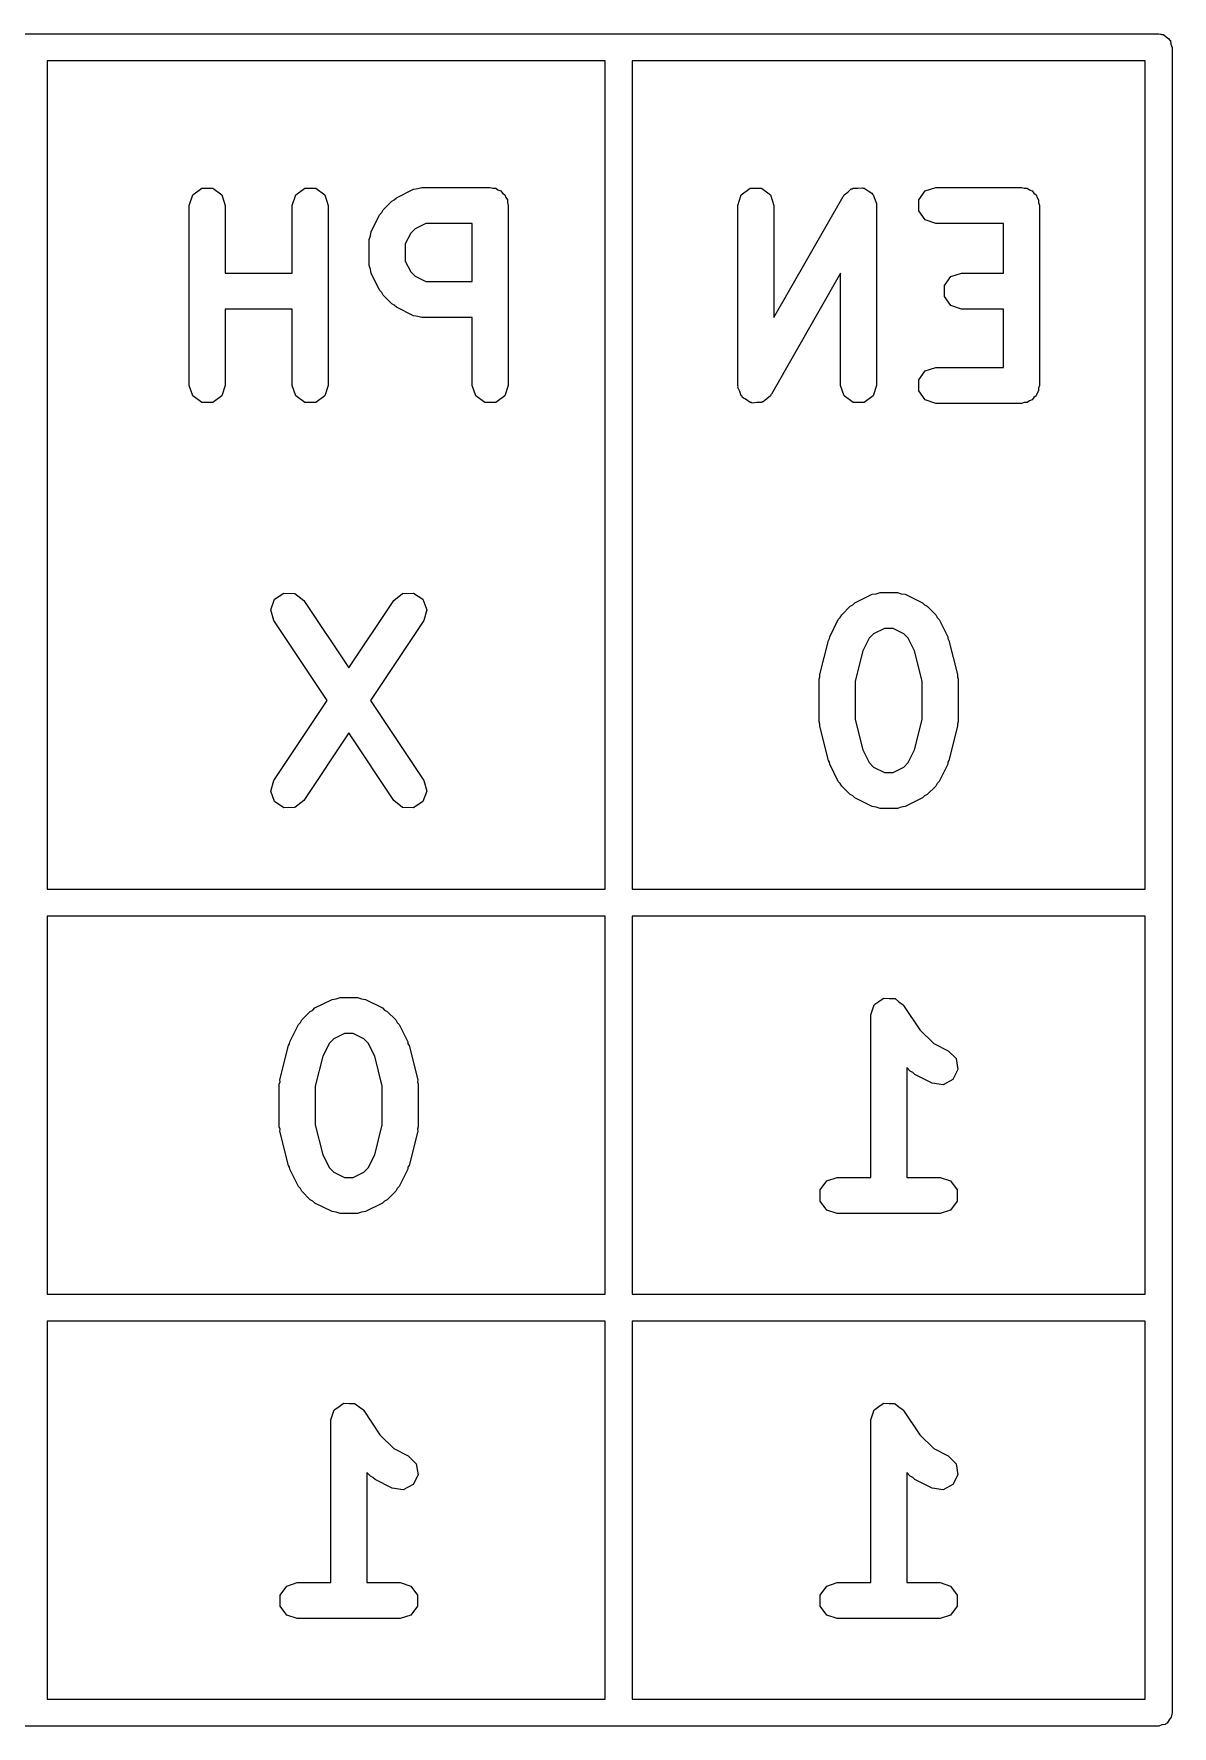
# Model space of a CAD drawing. Extents: x 102.4 to 200.2, y -128.1 to -62.9.
# Drawn here: x 167.5 to 173.82, y -80.58 to -71.17 of the extents above; entities that cross this region are included whole.
import ezdxf

# ---------------------------------------------------------------- set-up
doc = ezdxf.new("R2010")
doc.units = 0
doc.layers.add('BLACK', color=7, linetype='CONTINUOUS')

msp = doc.modelspace()

# ---------------------------------------------------------------- linework, layer by layer
at = {"layer": 'BLACK', "linetype": 'CONTINUOUS'}
for p, q in [((159.75, -71.175), (170.75, -71.175)), ((170.75, -71.175), (173.75, -71.175)), ((173.75, -71.175), (173.76, -71.1767)), ((173.76, -71.1767), (173.763, -71.1761)), ((173.763, -71.1761), (173.766, -71.1778)), ((173.766, -71.1778), (173.776, -71.1795)), ((173.776, -71.1795), (173.791, -71.192)), ((173.791, -71.192), (173.807, -71.2018)), ((173.807, -71.2018), (173.81, -71.2081)), ((173.81, -71.2081), (173.815, -71.2125)), ((173.815, -71.2125), (173.818, -71.2317)), ((173.818, -71.2317), (173.825, -71.25)), ((173.825, -71.25), (173.825, -78.25)), ((167.575, -71.325), (167.575, -75.925)), ((170.675, -71.325), (167.575, -71.325)), ((170.675, -75.925), (170.675, -71.325)), ((170.825, -71.325), (170.825, -75.925)), ((173.675, -71.325), (170.825, -71.325)), ((173.675, -75.925), (173.675, -71.325)), ((168.364, -72.1276), (168.383, -72.0688)), ((168.383, -72.0688), (168.433, -72.0325)), ((168.433, -72.0325), (168.495, -72.0325)), ((168.495, -72.0325), (168.545, -72.0688)), ((168.545, -72.0688), (168.564, -72.1276)), ((168.936, -72.1276), (168.955, -72.0688)), ((168.955, -72.0688), (169.005, -72.0325)), ((169.005, -72.0325), (169.067, -72.0325)), ((169.067, -72.0325), (169.117, -72.0688)), ((169.117, -72.0688), (169.136, -72.1276)), ((169.489, -72.1045), (169.503, -72.0972)), ((169.503, -72.0972), (169.515, -72.0858)), ((169.515, -72.0858), (169.61, -72.0382)), ((169.61, -72.0382), (169.633, -72.0347)), ((169.633, -72.0347), (169.655, -72.0276)), ((169.655, -72.0276), (170.036, -72.0276)), ((170.036, -72.0276), (170.051, -72.0325)), ((170.051, -72.0325), (170.067, -72.0325)), ((170.067, -72.0325), (170.079, -72.0418)), ((170.079, -72.0418), (170.094, -72.0467)), ((170.094, -72.0467), (170.104, -72.0595)), ((170.104, -72.0595), (170.117, -72.0688)), ((170.117, -72.0688), (170.122, -72.0839)), ((170.122, -72.0839), (170.131, -72.0967)), ((170.131, -72.0967), (170.131, -72.1126)), ((171.412, -72.1276), (171.431, -72.0688)), ((171.431, -72.0688), (171.481, -72.0325)), ((171.481, -72.0325), (171.543, -72.0325)), ((171.543, -72.0325), (171.593, -72.0688)), ((171.593, -72.0688), (171.612, -72.1276)), ((171.612, -72.7511), (171.997, -72.078)), ((171.997, -72.078), (172.001, -72.0742)), ((172.001, -72.0742), (172.002, -72.0688)), ((172.002, -72.0688), (172.023, -72.0537)), ((172.023, -72.0537), (172.042, -72.0364)), ((172.042, -72.0364), (172.048, -72.0358)), ((172.048, -72.0358), (172.052, -72.0325)), ((172.052, -72.0325), (172.078, -72.0325)), ((172.078, -72.0325), (172.104, -72.0297)), ((172.104, -72.0297), (172.109, -72.0325)), ((172.109, -72.0325), (172.114, -72.0325)), ((172.114, -72.0325), (172.135, -72.0476)), ((172.135, -72.0476), (172.157, -72.0604)), ((172.157, -72.0604), (172.16, -72.0655)), ((172.16, -72.0655), (172.164, -72.0688)), ((172.164, -72.0688), (172.172, -72.0933)), ((172.172, -72.0933), (172.183, -72.1167)), ((172.417, -72.0967), (172.453, -72.0467)), ((172.417, -72.1585), (172.417, -72.0967)), ((172.453, -72.0467), (172.512, -72.0276)), ((172.512, -72.0276), (172.988, -72.0276)), ((172.988, -72.0276), (173.003, -72.0325)), ((173.003, -72.0325), (173.019, -72.0325)), ((173.019, -72.0325), (173.032, -72.0418)), ((173.032, -72.0418), (173.047, -72.0467)), ((173.047, -72.0467), (173.056, -72.0595)), ((173.056, -72.0595), (173.069, -72.0688)), ((173.069, -72.0688), (173.074, -72.0839)), ((173.074, -72.0839), (173.083, -72.0967)), ((173.083, -72.0967), (173.083, -72.1126)), ((168.364, -73.1276), (168.364, -72.1276)), ((168.564, -72.1276), (168.564, -72.5038)), ((168.936, -72.5038), (168.936, -72.1276)), ((169.136, -72.1276), (169.136, -73.1276)), ((169.375, -72.2734), (169.422, -72.1781)), ((169.422, -72.1781), (169.434, -72.1666)), ((169.434, -72.1666), (169.441, -72.1521)), ((169.441, -72.1521), (169.489, -72.1045)), ((170.131, -72.1126), (170.136, -72.1276)), ((170.136, -72.1276), (170.136, -73.1276)), ((171.412, -73.1276), (171.412, -72.1276)), ((171.612, -72.1276), (171.612, -72.7511)), ((172.183, -72.1167), (172.182, -72.1222)), ((172.182, -72.1222), (172.183, -72.1276)), ((172.183, -72.1276), (172.183, -73.1276)), ((172.453, -72.2085), (172.417, -72.1585)), ((173.083, -72.1126), (173.088, -72.1276)), ((173.088, -72.1276), (173.088, -73.1276)), ((169.371, -72.2962), (169.375, -72.2734)), ((169.594, -72.2821), (169.564, -72.3417)), ((169.619, -72.2574), (169.594, -72.2821)), ((169.678, -72.2276), (169.619, -72.2574)), ((169.936, -72.2276), (169.678, -72.2276)), ((169.936, -72.5514), (169.936, -72.2276)), ((172.512, -72.2276), (172.453, -72.2085)), ((172.888, -72.2276), (172.512, -72.2276)), ((172.888, -72.5038), (172.888, -72.2276)), ((169.364, -72.3181), (169.371, -72.2962)), ((169.364, -72.461), (169.364, -72.3181)), ((169.564, -72.3417), (169.564, -72.4373)), ((169.371, -72.4829), (169.364, -72.461)), ((169.564, -72.4373), (169.594, -72.497)), ((168.564, -72.5038), (168.936, -72.5038)), ((169.375, -72.5057), (169.371, -72.4829)), ((169.422, -72.6009), (169.375, -72.5057)), ((169.594, -72.497), (169.619, -72.5216)), ((169.619, -72.5216), (169.678, -72.5514)), ((169.678, -72.5514), (169.936, -72.5514)), ((171.983, -72.5042), (171.599, -73.1772)), ((171.983, -73.1276), (171.983, -72.5042)), ((172.56, -72.5729), (172.596, -72.5229)), ((172.596, -72.5229), (172.655, -72.5038)), ((172.655, -72.5038), (172.888, -72.5038)), ((169.434, -72.6125), (169.422, -72.6009)), ((169.441, -72.6269), (169.434, -72.6125)), ((169.489, -72.6745), (169.441, -72.6269)), ((172.56, -72.6347), (172.56, -72.5729)), ((172.596, -72.6847), (172.56, -72.6347)), ((168.936, -72.7038), (168.564, -72.7038)), ((168.564, -72.7038), (168.564, -73.1276)), ((168.936, -73.1276), (168.936, -72.7038)), ((169.503, -72.6819), (169.489, -72.6745)), ((169.515, -72.6933), (169.503, -72.6819)), ((169.61, -72.7409), (169.515, -72.6933)), ((169.633, -72.7443), (169.61, -72.7409)), ((169.655, -72.7514), (169.633, -72.7443)), ((169.936, -72.7514), (169.655, -72.7514)), ((169.936, -73.1276), (169.936, -72.7514)), ((172.655, -72.7038), (172.596, -72.6847)), ((172.888, -72.7038), (172.655, -72.7038)), ((172.888, -73.0276), (172.888, -72.7038)), ((172.453, -73.0467), (172.512, -73.0276)), ((172.512, -73.0276), (172.888, -73.0276)), ((168.383, -73.1864), (168.364, -73.1276)), ((168.564, -73.1276), (168.545, -73.1864)), ((168.955, -73.1864), (168.936, -73.1276)), ((169.136, -73.1276), (169.117, -73.1864)), ((169.955, -73.1864), (169.936, -73.1276)), ((170.136, -73.1276), (170.117, -73.1864)), ((171.414, -73.133), (171.412, -73.1276)), ((172.002, -73.1864), (171.983, -73.1276)), ((172.183, -73.1276), (172.164, -73.1864)), ((172.417, -73.0967), (172.453, -73.0467)), ((172.417, -73.1585), (172.417, -73.0967)), ((173.088, -73.1276), (173.083, -73.1427)), ((168.433, -73.2227), (168.383, -73.1864)), ((168.495, -73.2227), (168.433, -73.2227)), ((168.545, -73.1864), (168.495, -73.2227)), ((169.005, -73.2227), (168.955, -73.1864)), ((169.067, -73.2227), (169.005, -73.2227)), ((169.117, -73.1864), (169.067, -73.2227)), ((170.005, -73.2227), (169.955, -73.1864)), ((170.067, -73.2227), (170.005, -73.2227)), ((170.117, -73.1864), (170.067, -73.2227)), ((171.412, -73.1385), (171.414, -73.133)), ((171.423, -73.162), (171.412, -73.1385)), ((171.431, -73.1864), (171.423, -73.162)), ((171.436, -73.1897), (171.431, -73.1864)), ((171.438, -73.1949), (171.436, -73.1897)), ((171.46, -73.2076), (171.438, -73.1949)), ((171.481, -73.2227), (171.46, -73.2076)), ((171.487, -73.2227), (171.481, -73.2227)), ((171.492, -73.2255), (171.487, -73.2227)), ((171.517, -73.2227), (171.492, -73.2255)), ((171.543, -73.2227), (171.517, -73.2227)), ((171.547, -73.2194), (171.543, -73.2227)), ((171.553, -73.2188), (171.547, -73.2194)), ((171.572, -73.2015), (171.553, -73.2188)), ((171.593, -73.1864), (171.572, -73.2015)), ((171.595, -73.181), (171.593, -73.1864)), ((171.599, -73.1772), (171.595, -73.181)), ((172.052, -73.2227), (172.002, -73.1864)), ((172.114, -73.2227), (172.052, -73.2227)), ((172.164, -73.1864), (172.114, -73.2227)), ((172.453, -73.2085), (172.417, -73.1585)), ((172.512, -73.2276), (172.453, -73.2085)), ((173.003, -73.2227), (172.988, -73.2276)), ((173.019, -73.2227), (173.003, -73.2227)), ((173.032, -73.2134), (173.019, -73.2227)), ((173.047, -73.2085), (173.032, -73.2134)), ((173.056, -73.1957), (173.047, -73.2085)), ((173.069, -73.1864), (173.056, -73.1957)), ((173.074, -73.1713), (173.069, -73.1864)), ((173.083, -73.1585), (173.074, -73.1713)), ((173.083, -73.1427), (173.083, -73.1585)), ((172.988, -73.2276), (172.512, -73.2276)), ((168.817, -74.3736), (168.838, -74.3156)), ((168.838, -74.3156), (168.89, -74.2813)), ((168.89, -74.2813), (168.951, -74.2838)), ((168.951, -74.2838), (169, -74.3221)), ((169, -74.3221), (169.25, -74.6973)), ((169.25, -74.6973), (169.5, -74.3221)), ((169.5, -74.3221), (169.549, -74.2838)), ((169.549, -74.2838), (169.61, -74.2813)), ((169.61, -74.2813), (169.662, -74.3156)), ((169.662, -74.3156), (169.683, -74.3736)), ((172.036, -74.3545), (172.051, -74.3472)), ((172.051, -74.3472), (172.062, -74.3358)), ((172.062, -74.3358), (172.158, -74.2882)), ((172.158, -74.2882), (172.18, -74.2847)), ((172.18, -74.2847), (172.202, -74.2776)), ((172.202, -74.2776), (172.298, -74.2776)), ((172.298, -74.2776), (172.32, -74.2847)), ((172.32, -74.2847), (172.342, -74.2882)), ((172.342, -74.2882), (172.438, -74.3358)), ((172.438, -74.3358), (172.449, -74.3472)), ((172.449, -74.3472), (172.464, -74.3545)), ((168.833, -74.4331), (168.817, -74.3736)), ((169.13, -74.8776), (168.833, -74.4331)), ((169.667, -74.4331), (169.37, -74.8776)), ((169.683, -74.3736), (169.667, -74.4331)), ((171.922, -74.5234), (171.97, -74.4281)), ((171.97, -74.4281), (171.981, -74.4166)), ((171.981, -74.4166), (171.989, -74.4021)), ((171.989, -74.4021), (172.036, -74.3545)), ((172.464, -74.3545), (172.511, -74.4021)), ((172.511, -74.4021), (172.519, -74.4166)), ((172.519, -74.4166), (172.53, -74.4281)), ((172.53, -74.4281), (172.578, -74.5234)), ((171.915, -74.5438), (171.921, -74.5344)), ((171.921, -74.5344), (171.922, -74.5234)), ((172.142, -74.5321), (172.106, -74.603)), ((172.166, -74.5074), (172.142, -74.5321)), ((172.226, -74.4776), (172.166, -74.5074)), ((172.274, -74.4776), (172.226, -74.4776)), ((172.334, -74.5074), (172.274, -74.4776)), ((172.358, -74.5321), (172.334, -74.5074)), ((172.394, -74.603), (172.358, -74.5321)), ((172.578, -74.5234), (172.579, -74.5344)), ((172.579, -74.5344), (172.585, -74.5438)), ((171.867, -74.7343), (171.915, -74.5438)), ((172.106, -74.603), (172.064, -74.7709)), ((172.436, -74.7709), (172.394, -74.603)), ((172.585, -74.5438), (172.633, -74.7343)), ((171.864, -74.7586), (171.868, -74.7467)), ((171.864, -74.9967), (171.864, -74.7586)), ((171.868, -74.7467), (171.867, -74.7343)), ((172.064, -74.7709), (172.064, -74.9844)), ((172.436, -74.9844), (172.436, -74.7709)), ((172.633, -74.7343), (172.632, -74.7467)), ((172.632, -74.7467), (172.636, -74.7586)), ((172.636, -74.7586), (172.636, -74.9967)), ((168.833, -75.3221), (169.13, -74.8776)), ((169.37, -74.8776), (169.667, -75.3221)), ((171.868, -75.0085), (171.864, -74.9967)), ((171.867, -75.0209), (171.868, -75.0085)), ((172.064, -74.9844), (172.106, -75.1522)), ((172.394, -75.1522), (172.436, -74.9844)), ((172.636, -74.9967), (172.632, -75.0085)), ((172.632, -75.0085), (172.633, -75.0209)), ((169.25, -75.0579), (169, -75.4331)), ((169.5, -75.4331), (169.25, -75.0579)), ((171.915, -75.2114), (171.867, -75.0209)), ((172.633, -75.0209), (172.585, -75.2114)), ((172.106, -75.1522), (172.142, -75.2231)), ((172.358, -75.2231), (172.394, -75.1522)), ((171.921, -75.2208), (171.915, -75.2114)), ((171.922, -75.2319), (171.921, -75.2208)), ((171.97, -75.3271), (171.922, -75.2319)), ((172.142, -75.2231), (172.166, -75.2478)), ((172.166, -75.2478), (172.226, -75.2776)), ((172.226, -75.2776), (172.274, -75.2776)), ((172.274, -75.2776), (172.334, -75.2478)), ((172.334, -75.2478), (172.358, -75.2231)), ((172.578, -75.2319), (172.53, -75.3271)), ((172.579, -75.2208), (172.578, -75.2319)), ((172.585, -75.2114), (172.579, -75.2208)), ((168.817, -75.3816), (168.833, -75.3221)), ((168.838, -75.4396), (168.817, -75.3816)), ((169.683, -75.3816), (169.662, -75.4396)), ((169.667, -75.3221), (169.683, -75.3816)), ((171.981, -75.3386), (171.97, -75.3271)), ((171.989, -75.3531), (171.981, -75.3386)), ((172.036, -75.4007), (171.989, -75.3531)), ((172.511, -75.3531), (172.464, -75.4007)), ((172.519, -75.3386), (172.511, -75.3531)), ((172.53, -75.3271), (172.519, -75.3386)), ((168.89, -75.4739), (168.838, -75.4396)), ((168.951, -75.4714), (168.89, -75.4739)), ((169, -75.4331), (168.951, -75.4714)), ((169.549, -75.4714), (169.5, -75.4331)), ((169.61, -75.4739), (169.549, -75.4714)), ((169.662, -75.4396), (169.61, -75.4739)), ((172.051, -75.4081), (172.036, -75.4007)), ((172.062, -75.4194), (172.051, -75.4081)), ((172.158, -75.4671), (172.062, -75.4194)), ((172.18, -75.4705), (172.158, -75.4671)), ((172.202, -75.4776), (172.18, -75.4705)), ((172.298, -75.4776), (172.202, -75.4776)), ((172.32, -75.4705), (172.298, -75.4776)), ((172.342, -75.4671), (172.32, -75.4705)), ((172.438, -75.4194), (172.342, -75.4671)), ((172.449, -75.4081), (172.438, -75.4194)), ((172.464, -75.4007), (172.449, -75.4081)), ((167.575, -75.925), (170.675, -75.925)), ((170.825, -75.925), (173.675, -75.925)), ((167.575, -76.075), (167.575, -78.175)), ((170.675, -76.075), (167.575, -76.075)), ((170.675, -78.175), (170.675, -76.075)), ((170.825, -76.075), (170.825, -78.175)), ((173.675, -76.075), (170.825, -76.075)), ((173.675, -78.175), (173.675, -76.075)), ((168.989, -76.6521), (169.036, -76.6045)), ((169.036, -76.6045), (169.051, -76.5972)), ((169.051, -76.5972), (169.062, -76.5858)), ((169.062, -76.5858), (169.158, -76.5382)), ((169.158, -76.5382), (169.18, -76.5347)), ((169.18, -76.5347), (169.202, -76.5276)), ((169.202, -76.5276), (169.298, -76.5276)), ((169.298, -76.5276), (169.32, -76.5347)), ((169.32, -76.5347), (169.342, -76.5382)), ((169.342, -76.5382), (169.438, -76.5858)), ((169.438, -76.5858), (169.449, -76.5972)), ((169.449, -76.5972), (169.464, -76.6045)), ((169.464, -76.6045), (169.511, -76.6521)), ((172.15, -76.6236), (172.16, -76.5964)), ((172.16, -76.5964), (172.169, -76.5688)), ((172.169, -76.5688), (172.171, -76.5676)), ((172.171, -76.5676), (172.172, -76.5656)), ((172.172, -76.5656), (172.196, -76.5496)), ((172.196, -76.5496), (172.219, -76.5325)), ((172.219, -76.5325), (172.221, -76.5325)), ((172.221, -76.5325), (172.223, -76.5313)), ((172.223, -76.5313), (172.252, -76.5325)), ((172.252, -76.5325), (172.281, -76.5325)), ((172.281, -76.5325), (172.283, -76.5338)), ((172.283, -76.5338), (172.285, -76.5338)), ((172.285, -76.5338), (172.307, -76.5518)), ((172.307, -76.5518), (172.331, -76.5688)), ((172.331, -76.5688), (172.332, -76.5708)), ((172.332, -76.5708), (172.333, -76.5721)), ((172.333, -76.5721), (172.423, -76.7068)), ((168.922, -76.7734), (168.97, -76.6781)), ((168.97, -76.6781), (168.981, -76.6666)), ((168.981, -76.6666), (168.989, -76.6521)), ((169.511, -76.6521), (169.519, -76.6666)), ((169.519, -76.6666), (169.53, -76.6781)), ((169.53, -76.6781), (169.578, -76.7734)), ((172.151, -76.6256), (172.15, -76.6236)), ((172.15, -76.6276), (172.151, -76.6256)), ((172.15, -77.5276), (172.15, -76.6276)), ((168.867, -76.9843), (168.915, -76.7938)), ((168.915, -76.7938), (168.921, -76.7844)), ((168.921, -76.7844), (168.922, -76.7734)), ((169.142, -76.7821), (169.106, -76.853)), ((169.166, -76.7574), (169.142, -76.7821)), ((169.226, -76.7276), (169.166, -76.7574)), ((169.274, -76.7276), (169.226, -76.7276)), ((169.334, -76.7574), (169.274, -76.7276)), ((169.358, -76.7821), (169.334, -76.7574)), ((169.394, -76.853), (169.358, -76.7821)), ((169.578, -76.7734), (169.579, -76.7844)), ((169.579, -76.7844), (169.585, -76.7938)), ((169.585, -76.7938), (169.633, -76.9843)), ((172.423, -76.7068), (172.5, -76.7835)), ((172.5, -76.7835), (172.58, -76.8239)), ((169.106, -76.853), (169.064, -77.0209)), ((169.436, -77.0209), (169.394, -76.853)), ((172.58, -76.8239), (172.624, -76.8673)), ((172.624, -76.8673), (172.635, -76.9282)), ((168.868, -76.9967), (168.867, -76.9843)), ((169.633, -76.9843), (169.632, -76.9967)), ((172.37, -76.9364), (172.35, -76.9167)), ((172.35, -76.9167), (172.35, -77.5276)), ((172.384, -76.9438), (172.37, -76.9364)), ((172.396, -76.9552), (172.384, -76.9438)), ((172.491, -77.0028), (172.396, -76.9552)), ((172.607, -76.9835), (172.552, -77.012)), ((172.635, -76.9282), (172.607, -76.9835)), ((168.864, -77.0086), (168.868, -76.9967)), ((168.864, -77.2467), (168.864, -77.0086)), ((169.064, -77.0209), (169.064, -77.2344)), ((169.436, -77.2344), (169.436, -77.0209)), ((169.632, -76.9967), (169.636, -77.0086)), ((169.636, -77.0086), (169.636, -77.2467)), ((172.552, -77.012), (172.491, -77.0028)), ((168.868, -77.2585), (168.864, -77.2467)), ((168.867, -77.2709), (168.868, -77.2585)), ((169.064, -77.2344), (169.106, -77.4022)), ((169.394, -77.4022), (169.436, -77.2344)), ((169.636, -77.2467), (169.632, -77.2585)), ((169.632, -77.2585), (169.633, -77.2709)), ((168.915, -77.4614), (168.867, -77.2709)), ((169.633, -77.2709), (169.585, -77.4614)), ((169.106, -77.4022), (169.142, -77.4731)), ((169.358, -77.4731), (169.394, -77.4022)), ((168.921, -77.4708), (168.915, -77.4614)), ((168.922, -77.4819), (168.921, -77.4708)), ((168.97, -77.5771), (168.922, -77.4819)), ((169.142, -77.4731), (169.166, -77.4978)), ((169.166, -77.4978), (169.226, -77.5276)), ((169.226, -77.5276), (169.274, -77.5276)), ((169.274, -77.5276), (169.334, -77.4978)), ((169.334, -77.4978), (169.358, -77.4731)), ((169.578, -77.4819), (169.53, -77.5771)), ((169.579, -77.4708), (169.578, -77.4819)), ((169.585, -77.4614), (169.579, -77.4708)), ((171.869, -77.5967), (171.906, -77.5467)), ((171.906, -77.5467), (171.964, -77.5276)), ((171.964, -77.5276), (172.15, -77.5276)), ((172.35, -77.5276), (172.536, -77.5276)), ((172.536, -77.5276), (172.594, -77.5467)), ((172.594, -77.5467), (172.631, -77.5967)), ((168.981, -77.5886), (168.97, -77.5771)), ((168.989, -77.6031), (168.981, -77.5886)), ((169.036, -77.6507), (168.989, -77.6031)), ((169.511, -77.6031), (169.464, -77.6507)), ((169.519, -77.5886), (169.511, -77.6031)), ((169.53, -77.5771), (169.519, -77.5886)), ((171.869, -77.6585), (171.869, -77.5967)), ((172.631, -77.5967), (172.631, -77.6585)), ((169.051, -77.6581), (169.036, -77.6507)), ((169.062, -77.6694), (169.051, -77.6581)), ((169.158, -77.7171), (169.062, -77.6694)), ((169.18, -77.7205), (169.158, -77.7171)), ((169.202, -77.7276), (169.18, -77.7205)), ((169.298, -77.7276), (169.202, -77.7276)), ((169.32, -77.7205), (169.298, -77.7276)), ((169.342, -77.7171), (169.32, -77.7205)), ((169.438, -77.6694), (169.342, -77.7171)), ((169.449, -77.6581), (169.438, -77.6694)), ((169.464, -77.6507), (169.449, -77.6581)), ((171.906, -77.7085), (171.869, -77.6585)), ((171.964, -77.7276), (171.906, -77.7085)), ((172.536, -77.7276), (171.964, -77.7276)), ((172.594, -77.7085), (172.536, -77.7276)), ((172.631, -77.6585), (172.594, -77.7085)), ((167.575, -78.175), (170.675, -78.175)), ((170.825, -78.175), (173.675, -78.175)), ((173.825, -78.25), (173.825, -80.5)), ((167.575, -78.325), (167.575, -80.425)), ((170.675, -78.325), (167.575, -78.325)), ((170.675, -80.425), (170.675, -78.325)), ((170.825, -78.325), (170.825, -80.425)), ((173.675, -78.325), (170.825, -78.325)), ((173.675, -80.425), (173.675, -78.325)), ((169.15, -78.8736), (169.16, -78.8464)), ((169.16, -78.8464), (169.169, -78.8188)), ((169.169, -78.8188), (169.171, -78.8176)), ((169.171, -78.8176), (169.172, -78.8156)), ((169.172, -78.8156), (169.196, -78.7996)), ((169.196, -78.7996), (169.219, -78.7825)), ((169.219, -78.7825), (169.221, -78.7825)), ((169.221, -78.7825), (169.223, -78.7813)), ((169.223, -78.7813), (169.252, -78.7825)), ((169.252, -78.7825), (169.281, -78.7825)), ((169.281, -78.7825), (169.283, -78.7838)), ((169.283, -78.7838), (169.285, -78.7838)), ((169.285, -78.7838), (169.307, -78.8018)), ((169.307, -78.8018), (169.331, -78.8188)), ((169.331, -78.8188), (169.332, -78.8208)), ((169.332, -78.8208), (169.333, -78.8221)), ((169.333, -78.8221), (169.423, -78.9568)), ((172.15, -78.8736), (172.16, -78.8464)), ((172.16, -78.8464), (172.169, -78.8188)), ((172.169, -78.8188), (172.171, -78.8176)), ((172.171, -78.8176), (172.172, -78.8156)), ((172.172, -78.8156), (172.196, -78.7996)), ((172.196, -78.7996), (172.219, -78.7825)), ((172.219, -78.7825), (172.221, -78.7825)), ((172.221, -78.7825), (172.223, -78.7813)), ((172.223, -78.7813), (172.252, -78.7825)), ((172.252, -78.7825), (172.281, -78.7825)), ((172.281, -78.7825), (172.283, -78.7838)), ((172.283, -78.7838), (172.285, -78.7838)), ((172.285, -78.7838), (172.307, -78.8018)), ((172.307, -78.8018), (172.331, -78.8188)), ((172.331, -78.8188), (172.332, -78.8208)), ((172.332, -78.8208), (172.333, -78.8221)), ((172.333, -78.8221), (172.423, -78.9568)), ((169.151, -78.8756), (169.15, -78.8736)), ((169.15, -78.8776), (169.151, -78.8756)), ((169.15, -79.7776), (169.15, -78.8776)), ((169.423, -78.9568), (169.5, -79.0335)), ((172.151, -78.8756), (172.15, -78.8736)), ((172.15, -78.8776), (172.151, -78.8756)), ((172.15, -79.7776), (172.15, -78.8776)), ((172.423, -78.9568), (172.5, -79.0335)), ((169.5, -79.0335), (169.58, -79.0739)), ((172.5, -79.0335), (172.58, -79.0739)), ((169.58, -79.0739), (169.624, -79.1173)), ((169.624, -79.1173), (169.635, -79.1782)), ((172.58, -79.0739), (172.624, -79.1173)), ((172.624, -79.1173), (172.635, -79.1782)), ((169.37, -79.1864), (169.35, -79.1667)), ((169.35, -79.1667), (169.35, -79.7776)), ((169.384, -79.1938), (169.37, -79.1864)), ((169.396, -79.2052), (169.384, -79.1938)), ((169.491, -79.2528), (169.396, -79.2052)), ((169.607, -79.2335), (169.552, -79.262)), ((169.635, -79.1782), (169.607, -79.2335)), ((172.37, -79.1864), (172.35, -79.1667)), ((172.35, -79.1667), (172.35, -79.7776)), ((172.384, -79.1938), (172.37, -79.1864)), ((172.396, -79.2052), (172.384, -79.1938)), ((172.491, -79.2528), (172.396, -79.2052)), ((172.607, -79.2335), (172.552, -79.262)), ((172.635, -79.1782), (172.607, -79.2335)), ((169.552, -79.262), (169.491, -79.2528)), ((172.552, -79.262), (172.491, -79.2528)), ((168.869, -79.8467), (168.906, -79.7967)), ((168.906, -79.7967), (168.964, -79.7776)), ((168.964, -79.7776), (169.15, -79.7776)), ((169.35, -79.7776), (169.536, -79.7776)), ((169.536, -79.7776), (169.594, -79.7967)), ((169.594, -79.7967), (169.631, -79.8467)), ((171.869, -79.8467), (171.906, -79.7967)), ((171.906, -79.7967), (171.964, -79.7776)), ((171.964, -79.7776), (172.15, -79.7776)), ((172.35, -79.7776), (172.536, -79.7776)), ((172.536, -79.7776), (172.594, -79.7967)), ((172.594, -79.7967), (172.631, -79.8467)), ((168.869, -79.9085), (168.869, -79.8467)), ((169.631, -79.8467), (169.631, -79.9085)), ((171.869, -79.9085), (171.869, -79.8467)), ((172.631, -79.8467), (172.631, -79.9085)), ((168.906, -79.9585), (168.869, -79.9085)), ((168.964, -79.9776), (168.906, -79.9585)), ((169.536, -79.9776), (168.964, -79.9776)), ((169.594, -79.9585), (169.536, -79.9776)), ((169.631, -79.9085), (169.594, -79.9585)), ((171.906, -79.9585), (171.869, -79.9085)), ((171.964, -79.9776), (171.906, -79.9585)), ((172.536, -79.9776), (171.964, -79.9776)), ((172.594, -79.9585), (172.536, -79.9776)), ((172.631, -79.9085), (172.594, -79.9585)), ((167.575, -80.425), (170.675, -80.425)), ((170.825, -80.425), (173.675, -80.425)), ((173.798, -80.5575), (173.792, -80.5598)), ((173.808, -80.5406), (173.798, -80.5575)), ((173.82, -80.5257), (173.808, -80.5406)), ((173.822, -80.5159), (173.82, -80.5257)), ((173.824, -80.513), (173.822, -80.5159)), ((173.825, -80.5), (173.823, -80.5097)), ((173.823, -80.5097), (173.824, -80.513)), ((173.75, -80.575), (159.75, -80.575)), ((173.768, -80.5683), (173.75, -80.575)), ((173.787, -80.565), (173.768, -80.5683)), ((173.792, -80.5598), (173.787, -80.565))]:
    msp.add_line(p, q, dxfattribs=at)

doc.saveas('drawing.dxf')
